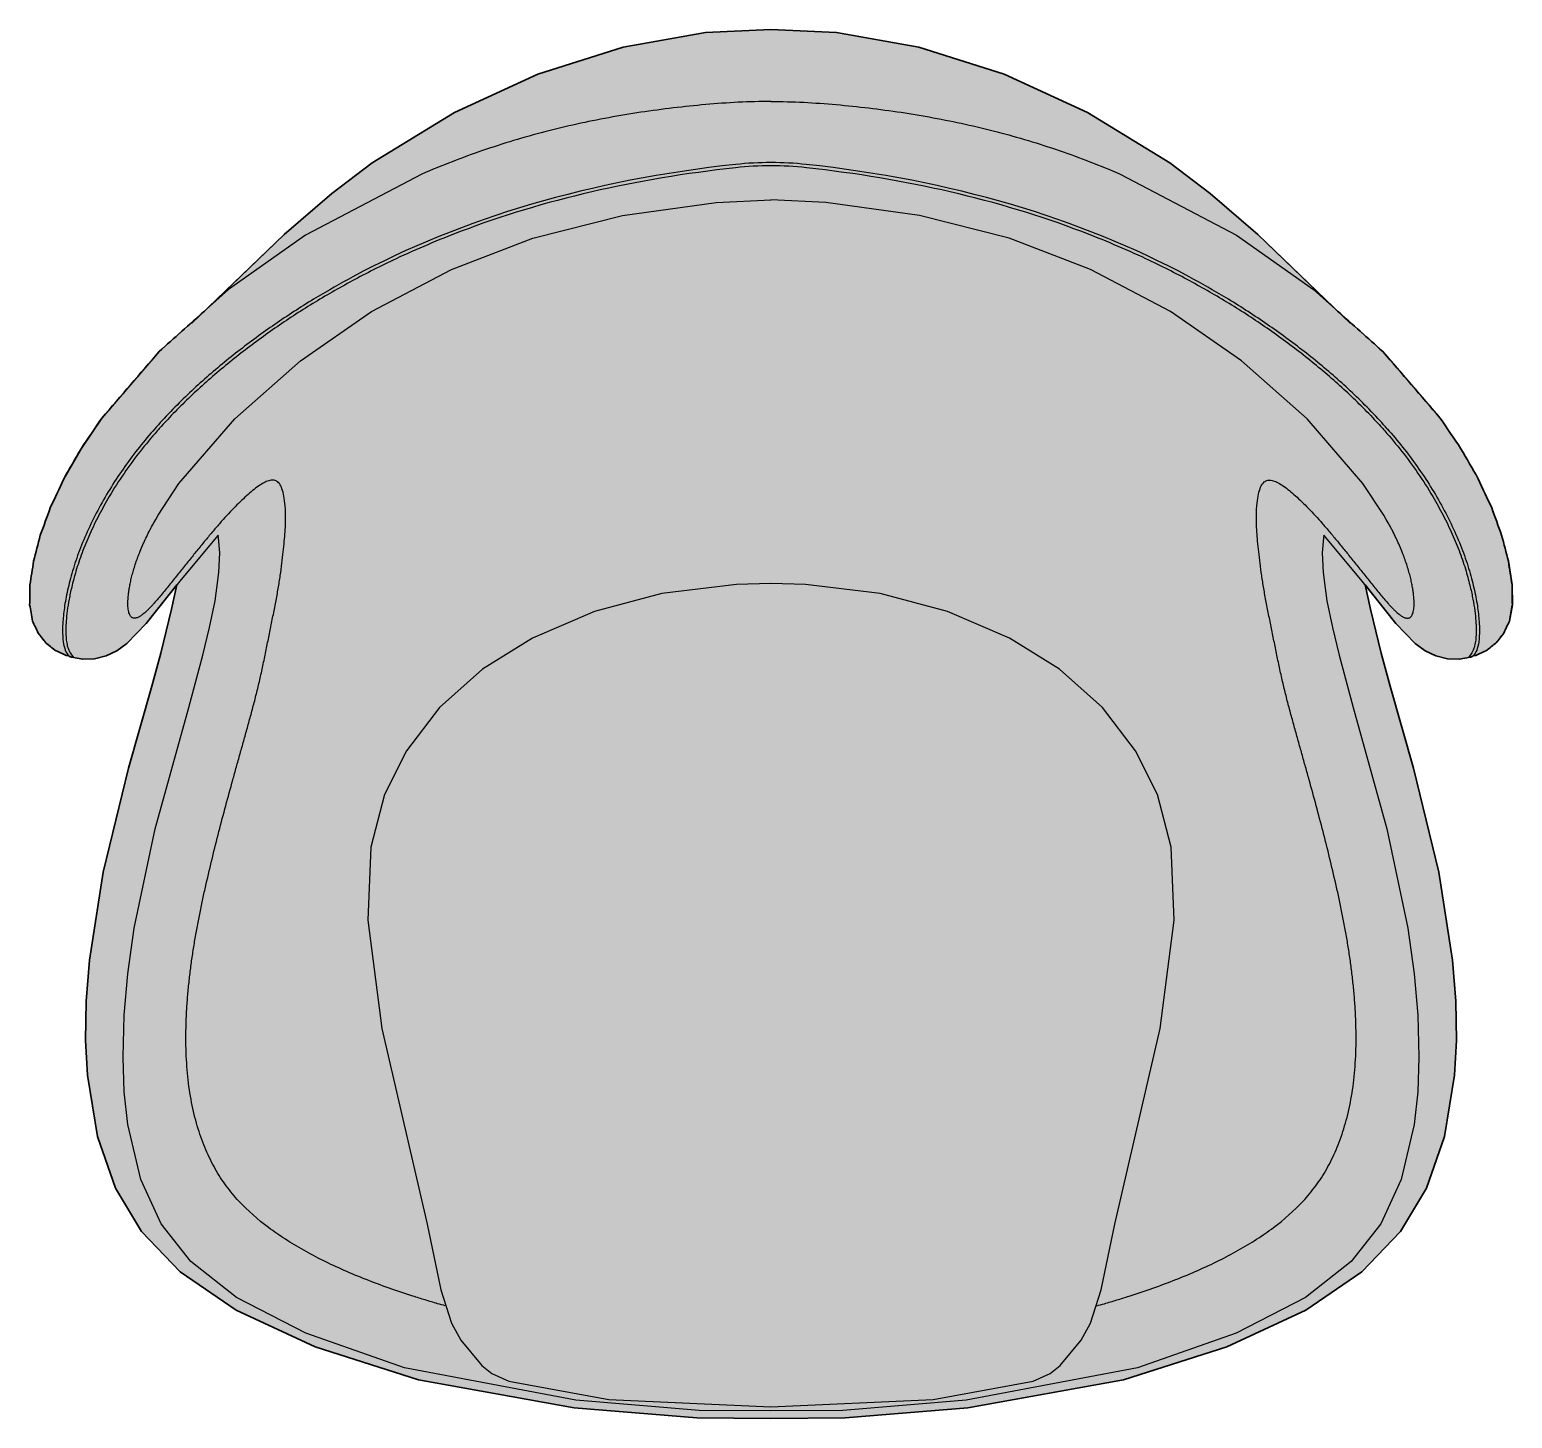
# Model space of a CAD drawing. Header units: millimetres. Extents: x 0 to 2578, y -1409 to 1073.
# Drawn here: x 1556 to 2462, y -1247 to -398 of the extents above; entities that cross this region are included whole.
import ezdxf

# ---------------------------------------------------------------- set-up
doc = ezdxf.new("R2010")
doc.units = ezdxf.units.MM
doc.layers.add('Blocks', color=7, linetype='Continuous')
doc.layers.add('Blocks$Fill', color=7, linetype='Continuous', true_color=0xffffff)
doc.layers.add('Blocks$Inner', color=7, linetype='Continuous', lineweight=25, true_color=0x007f00)
doc.layers.add('Blocks$Outline', color=7, linetype='Continuous', lineweight=35, true_color=0xff3f3f)

# ---------------------------------------------------------------- blocks, each defined once
blk = doc.blocks.new('Egg Top')
at = {"layer": 'Blocks$Fill'}
blk.add_hatch(color=256, dxfattribs=at).paths.add_polyline_path([(130.87, 653.33), (82.21, 700.06), (52.95, 725.3), (28.29, 743.95), (-21.91, 774.82), (-72.96, 798.21), (-125, 814.72), (-175.35, 823.67), (-215.37, 825.36), (-255.38, 823.67), (-305.73, 814.72), (-357.77, 798.21), (-408.82, 774.82), (-459.02, 743.95), (-483.68, 725.3), (-512.94, 700.06), (-561.61, 653.33), (-589.26, 628.62), (-624.28, 587.98), (-637.02, 569.24), (-647.51, 550.86), (-655.8, 533.05), (-661.89, 516.28), (-666.01, 500.45), (-668.21, 485.99), (-668.41, 473.74), (-666.61, 463.9), (-663.23, 456.47), (-658.54, 450.57), (-652.99, 446.16), (-646, 442.89), (-645.92, 442.88), (-645.84, 442.87), (-645.76, 442.86), (-645.69, 442.86), (-645.61, 442.85), (-645.53, 442.85), (-645.37, 442.84), (-645.2, 442.85), (-645.04, 442.85), (-644.88, 442.87), (-644.71, 442.89), (-644.6, 442.79), (-644.5, 442.69), (-644.39, 442.6), (-644.28, 442.51), (-644.17, 442.43), (-644.06, 442.35), (-643.94, 442.27), (-643.83, 442.2), (-643.71, 442.13), (-643.6, 442.07), (-643.48, 442.01), (-643.36, 441.96), (-643.24, 441.91), (-643.12, 441.86), (-642.99, 441.81), (-642.87, 441.77), (-635.92, 440.57), (-628.72, 440.88), (-621.69, 442.68), (-615.17, 445.77), (-608.93, 450.19), (-597.11, 462.37), (-578.53, 485.98), (-588.16, 444.19), (-593.76, 424.12), (-607.94, 374.04), (-623.45, 310.31), (-631.91, 256.53), (-633.82, 231.49), (-634.19, 207.6), (-633.13, 186.24), (-626.99, 148.85), (-615.85, 117.28), (-599.96, 90.76), (-576.51, 66.17), (-542.17, 42.72), (-493.94, 20.32), (-430.73, 0), (-335.61, -16.99), (-260.78, -23.2), (-215.37, -23.44), (-169.95, -23.2), (-95.12, -16.99), (0, 0), (63.21, 20.32), (111.44, 42.72), (145.78, 66.17), (169.23, 90.76), (185.12, 117.28), (196.26, 148.85), (202.4, 186.24), (203.46, 207.6), (203.09, 231.49), (201.18, 256.53), (192.72, 310.31), (177.2, 374.04), (163.03, 424.12), (157.43, 444.19), (150.91, 471.05), (147.79, 485.98), (166.38, 462.37), (178.2, 450.19), (184.44, 445.77), (190.96, 442.68), (197.99, 440.88), (205.19, 440.57), (212.15, 441.79), (212.27, 441.83), (212.39, 441.87), (212.51, 441.91), (212.63, 441.96), (212.75, 442.02), (212.87, 442.08), (212.99, 442.14), (213.1, 442.21), (213.22, 442.28), (213.33, 442.35), (213.44, 442.43), (213.55, 442.51), (213.66, 442.6), (213.77, 442.69), (213.87, 442.79), (213.98, 442.89), (214.14, 442.87), (214.31, 442.85), (214.47, 442.85), (214.63, 442.84), (214.79, 442.85), (214.87, 442.85), (214.95, 442.86), (215.03, 442.86), (215.11, 442.87), (215.19, 442.88), (215.27, 442.89), (222.26, 446.16), (227.81, 450.57), (232.5, 456.47), (235.88, 463.9), (237.67, 473.74), (237.48, 485.99), (235.28, 500.45), (231.15, 516.28), (225.07, 533.05), (216.78, 550.86), (206.28, 569.24), (193.55, 587.98), (158.52, 628.62)], flags=0)
at = {"layer": 'Blocks$Inner'}
for points in [[(138.79, 645.73), (82.21, 700.06), (52.95, 725.3), (28.29, 743.95), (-21.91, 774.82), (-72.96, 798.21), (-125, 814.72), (-175.35, 823.67), (-215.37, 825.36), (-255.38, 823.67), (-305.73, 814.72), (-357.77, 798.21), (-408.82, 774.82), (-459.02, 743.95), (-483.68, 725.3), (-512.94, 700.06), (-569.52, 645.73)], [(-428.71, 737.05), (-499.91, 699.68), (-546.8, 666.56), (-589.26, 628.62), (-624.28, 587.98), (-637.02, 569.24), (-647.51, 550.86), (-655.8, 533.05), (-661.89, 516.28), (-666.01, 500.45), (-668.21, 485.99), (-668.41, 473.74), (-666.61, 463.9), (-663.23, 456.47), (-658.54, 450.57), (-652.99, 446.16), (-646, 442.89)], [(-2.02, 737.05), (69.18, 699.68), (116.07, 666.56), (158.52, 628.62), (193.55, 587.98), (206.28, 569.24), (216.78, 550.86), (225.07, 533.05), (231.15, 516.28), (235.28, 500.45), (237.48, 485.99), (237.67, 473.74), (235.88, 463.9), (232.5, 456.47), (227.81, 450.57), (222.26, 446.16), (215.27, 442.89)], [(-589.89, 528.66), (-577.14, 548.05), (-542.96, 587.58), (-502.99, 622.99), (-459.5, 653.06), (-410.6, 678.78), (-361.01, 697.9), (-306.03, 711.85), (-248.94, 719.76), (-215.35, 721.34)], [(159.15, 528.66), (146.41, 548.05), (112.22, 587.58), (72.26, 622.99), (28.77, 653.06), (-20.13, 678.78), (-69.72, 697.9), (-124.7, 711.85), (-181.79, 719.76), (-215.38, 721.34)], [(212.15, 441.79), (205.19, 440.57), (197.99, 440.88), (190.96, 442.68), (184.44, 445.77), (178.2, 450.19), (166.38, 462.37), (145.17, 489.33), (122.51, 516.32), (122.19, 514.76), (121.53, 505.68), (122.01, 493.5), (123.08, 485.65), (124.3, 476.23), (127.81, 459.99), (131.79, 443.06), (140.44, 411.1), (160.99, 336.84), (173.83, 276.14), (177.75, 248.3), (179.91, 223.06), (180.58, 197.35), (179.86, 176.08), (177.72, 156.25), (169.68, 122.55), (157.21, 95.5), (139.25, 72.49), (111.3, 50.43), (68.94, 28.57), (8.55, 7.49), (-96.11, -12.39), (-171.43, -18.6), (-215.37, -18.8), (-259.3, -18.6), (-334.62, -12.39), (-439.28, 7.49), (-499.67, 28.57), (-542.03, 50.43), (-569.98, 72.49), (-587.94, 95.5), (-600.41, 122.55), (-608.45, 156.25), (-610.59, 176.08), (-611.31, 197.35), (-610.64, 223.06), (-608.48, 248.3), (-604.57, 276.14), (-591.73, 336.84), (-571.17, 411.1), (-562.52, 443.06), (-558.54, 459.99), (-555.03, 476.23), (-553.82, 485.65), (-552.75, 493.5), (-552.27, 505.68), (-552.92, 514.76), (-553.24, 516.32), (-575.9, 489.33), (-597.11, 462.37), (-608.93, 450.19), (-615.17, 445.77), (-621.69, 442.68), (-628.72, 440.88), (-635.92, 440.57), (-642.87, 441.77)], [(-578.53, 485.98), (-581.64, 471.05), (-588.16, 444.19), (-593.76, 424.12), (-607.94, 374.04), (-623.45, 310.31), (-631.91, 256.53), (-633.82, 231.49), (-634.19, 207.6), (-633.13, 186.24), (-626.99, 148.85), (-615.85, 117.28), (-599.96, 90.76), (-576.51, 66.17), (-542.17, 42.72), (-493.94, 20.32), (-430.73, 0), (-335.61, -16.99), (-260.78, -23.2), (-215.37, -23.44), (-169.95, -23.2), (-95.12, -16.99), (0, 0), (63.21, 20.32), (111.44, 42.72), (145.78, 66.17), (169.23, 90.76), (185.12, 117.28), (196.26, 148.85), (202.4, 186.24), (203.46, 207.6), (203.09, 231.49), (201.18, 256.53), (192.72, 310.31), (177.2, 374.04), (163.03, 424.12), (157.43, 444.19), (150.91, 471.05), (147.79, 485.98)], [(-215.37, 486.84), (-236.45, 486.26), (-282.09, 480.67), (-323.24, 469.71), (-361.07, 453.48), (-391.72, 434.56), (-417.97, 410.98), (-438.19, 384.48), (-451.56, 357.88), (-459.82, 325.69), (-461.72, 280.98), (-453.27, 214.94), (-425.43, 95.21), (-417.08, 55.09), (-410.58, 34.65), (-404.89, 24.28), (-392.1, 8.9), (-385.93, 4.05), (-375.65, -0.71), (-314.4, -11.98), (-215.37, -16.36), (-116.33, -11.98), (-55.08, -0.71), (-44.81, 4.05), (-38.63, 8.9), (-25.85, 24.28), (-20.15, 34.65), (-13.65, 55.09), (-5.3, 95.21), (22.54, 214.94), (30.99, 280.98), (29.09, 325.69), (20.83, 357.88), (7.46, 384.48), (-12.76, 410.98), (-39.01, 434.56), (-69.66, 453.48), (-107.49, 469.71), (-148.64, 480.67), (-194.28, 486.26), (-215.36, 486.84)]]:
    blk.add_lwpolyline(points, dxfattribs=at)
for centre, start, end in [((-215.37, 544.13), 83.81917, 96.18083), ((-215.37, 542.11), 83.79938, 96.20062)]:
    blk.add_arc(centre, 200, start, end, dxfattribs=at)
for points, knots in [([(-215.36, 781.45), (-222.04, 781.43), (-235.36, 781.1), (-255.27, 779.66), (-275.11, 777.6), (-301.49, 774.06), (-334.21, 768.04), (-366.39, 759.71), (-391.62, 751.58), (-410.32, 744.74), (-422.59, 739.7), (-428.71, 737.05)], [0, 0, 0, 0, 0.0097087, 0.0194175, 0.0291262, 0.038835, 0.0582524, 0.0776699, 0.0873786, 0.0970874, 0.1069435, 0.1069435, 0.1069435, 0.1069435]), ([(-215.37, 781.45), (-208.69, 781.43), (-195.37, 781.1), (-175.47, 779.66), (-155.62, 777.6), (-129.24, 774.06), (-96.52, 768.04), (-64.34, 759.71), (-39.11, 751.58), (-20.42, 744.74), (-8.14, 739.7), (-2.02, 737.05)], [0, 0, 0, 0, 0.0097087, 0.0194175, 0.0291262, 0.038835, 0.0582524, 0.0776699, 0.0873786, 0.0970874, 0.1069435, 0.1069435, 0.1069435, 0.1069435]), ([(-236.9, 742.96), (-325.44, 733.37), (-403.44, 710.48), (-470.88, 674.29), (-478.53, 670.19), (-494.27, 661.23), (-517.37, 646.4), (-539.95, 629.95), (-561.69, 612.02), (-575.44, 598.96), (-582.11, 592.06)], [43.134378, 43.134378, 43.134378, 43.134378, 43.2527647, 43.2527647, 43.2527647, 43.2661898, 43.2808957, 43.2956016, 43.3103074, 43.3250133, 43.3250133, 43.3250133, 43.3250133]), ([(-236.97, 740.94), (-298.16, 734.29), (-354.27, 721.28), (-418.72, 696.81), (-431.8, 691.28), (-453.63, 681.02), (-462.56, 676.52), (-479.5, 667.36), (-487.54, 662.74), (-503.31, 653.07), (-511.04, 648.04), (-526.1, 637.59), (-533.44, 632.17), (-547.87, 620.85), (-554.94, 614.95), (-568.27, 603.01), (-574.56, 597), (-580.67, 590.67)], [43.2731101, 43.2731101, 43.2731101, 43.2731101, 43.3551449, 43.3551449, 43.3767299, 43.3767299, 43.3921756, 43.3921756, 43.4066465, 43.4066465, 43.4211173, 43.4211173, 43.4355882, 43.4355882, 43.450059, 43.450059, 43.4636185, 43.4636185, 43.4636185, 43.4636185]), ([(151.38, 592.06), (144.71, 598.96), (130.96, 612.02), (109.22, 629.95), (86.64, 646.4), (63.54, 661.23), (47.79, 670.19), (40.15, 674.29), (-27.29, 710.48), (-105.29, 733.37), (-193.83, 742.96)], [-0.2065929, -0.2065929, -0.2065929, -0.2065929, -0.191887, -0.1771811, -0.1624752, -0.1477694, -0.1343443, -0.1343443, -0.1343443, -0.0159575, -0.0159575, -0.0159575, -0.0159575]), ([(149.94, 590.67), (143.82, 597), (137.54, 603.01), (124.2, 614.95), (117.13, 620.85), (102.71, 632.17), (95.37, 637.59), (80.31, 648.04), (72.58, 653.07), (56.8, 662.74), (48.77, 667.36), (31.82, 676.52), (22.9, 681.02), (1.07, 691.28), (-12.01, 696.81), (-76.47, 721.28), (-132.57, 734.29), (-193.76, 740.94)], [-0.2058824, -0.2058824, -0.2058824, -0.2058824, -0.1923229, -0.1923229, -0.1778521, -0.1778521, -0.1633812, -0.1633812, -0.1489104, -0.1489104, -0.1344395, -0.1344395, -0.1189937, -0.1189937, -0.0974088, -0.0974088, -0.0153739, -0.0153739, -0.0153739, -0.0153739]), ([(-580.67, 590.67), (-583.88, 587.33), (-586.42, 584.6), (-589.36, 581.32), (-589.9, 580.71), (-590.44, 580.1)], [0.206592892, 0.206592892, 0.206592892, 0.206592892, 0.211983384, 0.211983384, 0.213227389, 0.213227389, 0.213227389, 0.213227389]), ([(149.94, 590.67), (153.15, 587.33), (155.69, 584.6), (158.62, 581.32), (159.17, 580.71), (159.71, 580.1)], [0.206592892, 0.206592892, 0.206592892, 0.206592892, 0.211983384, 0.211983384, 0.213227389, 0.213227389, 0.213227389, 0.213227389]), ([(-591.95, 581.41), (-595.17, 577.76), (-601.45, 570.27), (-610.33, 558.42), (-618.61, 546.03), (-626.13, 533.17), (-632.66, 520.05), (-638.14, 507.02), (-642.35, 494.41), (-645.38, 482.5), (-647.39, 471.75), (-648.29, 462.24), (-648.37, 454.3), (-647.46, 448.08), (-645.73, 443.53), (-643.97, 442.11), (-642.87, 441.77)], [0.2132353, 0.2132353, 0.2132353, 0.2132353, 0.2205882, 0.2279412, 0.2352941, 0.2426471, 0.25, 0.2573529, 0.2647059, 0.2720588, 0.2794118, 0.2867647, 0.2941176, 0.3014706, 0.3088235, 0.317791, 0.317791, 0.317791, 0.317791]), ([(-590.45, 580.09), (-594.05, 576.01), (-597.56, 571.8), (-604.33, 563.14), (-607.6, 558.67), (-613.88, 549.54), (-616.89, 544.86), (-621.96, 536.31), (-624.09, 532.47), (-628.09, 524.75), (-629.96, 520.86), (-633.4, 513.14), (-634.98, 509.3), (-637.79, 501.74), (-639.03, 498.02), (-641.1, 491.07), (-641.96, 487.83), (-643.31, 482.1), (-643.85, 479.58), (-644.77, 474.74), (-645.14, 472.42), (-645.72, 467.98), (-645.92, 465.86), (-646.19, 462.04), (-646.27, 460.32), (-646.31, 457.11), (-646.28, 455.62), (-646.09, 452.88), (-645.93, 451.63), (-645.52, 449.3), (-645.26, 448.24), (-644.67, 446.46), (-644.34, 445.75), (-643.76, 444.8), (-641.88, 441.79), (-641.63, 441.56)], [0.21323529, 0.21323529, 0.21323529, 0.21323529, 0.22152129, 0.22152129, 0.22980728, 0.22980728, 0.23809328, 0.23809328, 0.24468008, 0.24468008, 0.25126689, 0.25126689, 0.25785369, 0.25785369, 0.2644405, 0.2644405, 0.27047365, 0.27047365, 0.27549213, 0.27549213, 0.28051061, 0.28051061, 0.28552909, 0.28552909, 0.29007158, 0.29007158, 0.29461406, 0.29461406, 0.29915654, 0.29915654, 0.30401266, 0.30401266, 0.30886877, 0.30886877, 0.31269754, 0.31269754, 0.31269754, 0.31269754]), ([(159.72, 580.09), (163.32, 576.01), (166.82, 571.8), (173.6, 563.14), (176.87, 558.67), (183.15, 549.54), (186.16, 544.86), (191.23, 536.31), (193.36, 532.47), (197.36, 524.75), (199.22, 520.86), (202.67, 513.14), (204.25, 509.3), (207.06, 501.74), (208.3, 498.02), (210.37, 491.07), (211.22, 487.83), (212.58, 482.1), (213.12, 479.58), (214.03, 474.74), (214.41, 472.42), (214.99, 467.98), (215.19, 465.86), (215.46, 462.04), (215.54, 460.32), (215.58, 457.11), (215.54, 455.62), (215.35, 452.88), (215.2, 451.63), (214.79, 449.3), (214.53, 448.24), (213.94, 446.46), (213.61, 445.75), (213.02, 444.8), (211.15, 441.79), (210.9, 441.56)], [0.21323529, 0.21323529, 0.21323529, 0.21323529, 0.22152129, 0.22152129, 0.22980728, 0.22980728, 0.23809328, 0.23809328, 0.24468008, 0.24468008, 0.25126689, 0.25126689, 0.25785369, 0.25785369, 0.2644405, 0.2644405, 0.27047365, 0.27047365, 0.27549213, 0.27549213, 0.28051061, 0.28051061, 0.28552909, 0.28552909, 0.29007158, 0.29007158, 0.29461406, 0.29461406, 0.29915654, 0.29915654, 0.30401266, 0.30401266, 0.30886877, 0.30886877, 0.31269754, 0.31269754, 0.31269754, 0.31269754]), ([(161.22, 581.41), (164.43, 577.76), (170.72, 570.27), (179.6, 558.42), (187.88, 546.03), (195.39, 533.17), (201.93, 520.05), (207.41, 507.02), (211.62, 494.41), (214.65, 482.5), (216.66, 471.75), (217.56, 462.24), (217.64, 454.3), (216.72, 448.08), (214.99, 443.53), (213.24, 442.11), (212.15, 441.79)], [0.2132353, 0.2132353, 0.2132353, 0.2132353, 0.2205882, 0.2279412, 0.2352941, 0.2426471, 0.25, 0.2573529, 0.2647059, 0.2720588, 0.2794118, 0.2867647, 0.2941176, 0.3014706, 0.3088235, 0.317791, 0.317791, 0.317791, 0.317791]), ([(-414.44, 45.35), (-415.99, 45.78), (-420.11, 46.93), (-426.71, 48.89), (-436.71, 52), (-453.78, 57.71), (-472.11, 64.96), (-489.09, 72.9), (-501.02, 79.2), (-512.2, 85.93), (-525.97, 95.45), (-538.08, 106.06), (-548.38, 118.39), (-555.13, 128.79), (-560.87, 140.48), (-565.6, 153.36), (-568.65, 165.22), (-570.5, 175.41), (-571.59, 183.34), (-572.35, 191.59), (-572.82, 200.07), (-572.97, 208.77), (-572.84, 217.59), (-572.44, 226.44), (-571.8, 235.33), (-570.94, 244.15), (-569.88, 252.92), (-568.65, 261.57), (-567.25, 270.13), (-565.72, 278.54), (-564.08, 286.86), (-562.35, 295.07), (-559.93, 305.91), (-556.78, 319.18), (-552.74, 335.23), (-548.59, 351.02), (-545.01, 364.12), (-542.06, 374.71), (-539.82, 382.69), (-537.97, 389.29), (-536.48, 394.59), (-535.37, 398.62), (-534.24, 402.71), (-532.73, 408.19), (-531.24, 413.75), (-529.84, 419.38), (-528.45, 425.04), (-526.78, 432.19), (-524.95, 440.89), (-523.19, 449.61), (-521.7, 456.84), (-520.54, 462.6), (-519.7, 466.89), (-518.86, 471.18), (-517.74, 476.89), (-516.45, 483.83), (-515.24, 491.76), (-514.21, 499.25), (-513.38, 506.25), (-512.74, 512.71), (-512.28, 518.59), (-511.93, 525.62), (-512.01, 532.75), (-512.72, 539.15), (-513.81, 544), (-515.29, 547.45), (-517.19, 549.49), (-519.52, 550.21), (-522.25, 549.8), (-525.29, 548.49), (-528.59, 546.44), (-532.11, 543.75), (-535.85, 540.53), (-539.73, 536.87), (-545.14, 531.45), (-550.83, 525.23), (-555.32, 520), (-556.82, 518.23)], [0.109339, 0.109339, 0.109339, 0.109339, 0.1121495, 0.1168224, 0.1214953, 0.1308411, 0.1495327, 0.1588785, 0.1682243, 0.1775701, 0.1869159, 0.2056075, 0.2149533, 0.2242991, 0.2336449, 0.2429907, 0.2523364, 0.2570093, 0.2616822, 0.2663551, 0.271028, 0.2757009, 0.2803738, 0.2850467, 0.2897196, 0.2943925, 0.2990654, 0.3037383, 0.3084112, 0.3130841, 0.317757, 0.3224299, 0.3271028, 0.3364486, 0.3457944, 0.3551402, 0.364486, 0.3691589, 0.3738318, 0.3785047, 0.3808411, 0.3831776, 0.385514, 0.3878505, 0.3925234, 0.3948598, 0.3971963, 0.4018692, 0.4065421, 0.411215, 0.4158879, 0.4182243, 0.4205607, 0.4228972, 0.4252336, 0.4299065, 0.4345794, 0.4392523, 0.4439252, 0.4485981, 0.453271, 0.4579439, 0.4672897, 0.4766355, 0.4859813, 0.4953271, 0.5046729, 0.5140187, 0.5233645, 0.5327103, 0.5420561, 0.5514019, 0.5607477, 0.5700935, 0.5794393, 0.5981308, 0.6073154, 0.6073154, 0.6073154, 0.6073154]), ([(-16.29, 45.35), (-14.74, 45.78), (-10.62, 46.93), (-4.02, 48.89), (5.98, 52), (23.05, 57.71), (41.38, 64.96), (58.36, 72.9), (70.29, 79.2), (81.47, 85.93), (95.24, 95.45), (107.35, 106.06), (117.65, 118.39), (124.4, 128.79), (130.14, 140.48), (134.86, 153.36), (137.92, 165.22), (139.77, 175.41), (140.86, 183.34), (141.62, 191.59), (142.09, 200.07), (142.24, 208.77), (142.11, 217.59), (141.71, 226.44), (141.07, 235.33), (140.21, 244.15), (139.15, 252.92), (137.92, 261.57), (136.52, 270.13), (134.99, 278.54), (133.35, 286.86), (131.61, 295.07), (129.2, 305.91), (126.05, 319.18), (122.01, 335.23), (117.85, 351.02), (114.27, 364.12), (111.32, 374.71), (109.09, 382.69), (107.24, 389.29), (105.75, 394.59), (104.63, 398.62), (103.51, 402.71), (102, 408.19), (100.51, 413.75), (99.1, 419.38), (97.72, 425.04), (96.05, 432.19), (94.22, 440.89), (92.46, 449.61), (90.97, 456.84), (89.81, 462.6), (88.96, 466.89), (88.12, 471.18), (87.01, 476.89), (85.72, 483.83), (84.5, 491.76), (83.48, 499.25), (82.65, 506.25), (82.01, 512.71), (81.55, 518.59), (81.2, 525.62), (81.28, 532.75), (81.99, 539.15), (83.08, 544), (84.56, 547.45), (86.46, 549.49), (88.79, 550.21), (91.52, 549.8), (94.56, 548.49), (97.86, 546.44), (101.38, 543.75), (105.11, 540.53), (109, 536.87), (114.41, 531.45), (120.1, 525.23), (124.59, 520), (126.09, 518.23)], [0.109339, 0.109339, 0.109339, 0.109339, 0.1121495, 0.1168224, 0.1214953, 0.1308411, 0.1495327, 0.1588785, 0.1682243, 0.1775701, 0.1869159, 0.2056075, 0.2149533, 0.2242991, 0.2336449, 0.2429907, 0.2523364, 0.2570093, 0.2616822, 0.2663551, 0.271028, 0.2757009, 0.2803738, 0.2850467, 0.2897196, 0.2943925, 0.2990654, 0.3037383, 0.3084112, 0.3130841, 0.317757, 0.3224299, 0.3271028, 0.3364486, 0.3457944, 0.3551402, 0.364486, 0.3691589, 0.3738318, 0.3785047, 0.3808411, 0.3831776, 0.385514, 0.3878505, 0.3925234, 0.3948598, 0.3971963, 0.4018692, 0.4065421, 0.411215, 0.4158879, 0.4182243, 0.4205607, 0.4228972, 0.4252336, 0.4299065, 0.4345794, 0.4392523, 0.4439252, 0.4485981, 0.453271, 0.4579439, 0.4672897, 0.4766355, 0.4859813, 0.4953271, 0.5046729, 0.5140187, 0.5233645, 0.5327103, 0.5420561, 0.5514019, 0.5607477, 0.5700935, 0.5794393, 0.5981308, 0.6073154, 0.6073154, 0.6073154, 0.6073154]), ([(-600.87, 506.56), (-599.41, 510.04), (-598.48, 512.15), (-596.87, 515.61), (-595.24, 518.87), (-594.24, 520.8), (-589.89, 528.66)], [0.746889505, 0.746889505, 0.746889505, 0.746889505, 0.748362657, 0.750699106, 0.753035554, 0.754162758, 0.754162758, 0.754162758, 0.754162758]), ([(170.14, 506.56), (168.68, 510.04), (167.75, 512.15), (166.14, 515.61), (164.51, 518.87), (163.51, 520.8), (159.15, 528.66)], [0.746889505, 0.746889505, 0.746889505, 0.746889505, 0.748362657, 0.750699106, 0.753035554, 0.754162758, 0.754162758, 0.754162758, 0.754162758]), ([(-556.9, 518.14), (-558.42, 516.34), (-561.48, 512.66), (-566.19, 506.89), (-570.96, 500.97), (-575.76, 494.95), (-580.64, 488.83), (-584.74, 483.73), (-588, 479.76), (-590.43, 476.9), (-592.44, 474.61), (-594.03, 472.87), (-595.2, 471.66), (-596.36, 470.51), (-597.89, 469.05), (-599.19, 467.98), (-600.24, 467.25), (-600.94, 466.8), (-601.79, 466.3), (-602.77, 465.86), (-603.68, 465.65), (-604.54, 465.62), (-605.35, 465.75), (-606.1, 466.11), (-606.73, 466.75), (-607.26, 467.67), (-607.72, 468.81), (-608.07, 470.2), (-608.29, 471.87), (-608.39, 473.79), (-608.38, 475.94), (-608.26, 477.93), (-608.1, 479.62), (-607.89, 481.38), (-607.54, 483.7), (-607.01, 486.67), (-606.33, 489.82), (-605.48, 493.12), (-604.44, 496.62), (-603.24, 500.27), (-602.03, 503.61), (-601.21, 505.71), (-600.87, 506.56)], [0.6074766, 0.6074766, 0.6074766, 0.6074766, 0.6168224, 0.6261682, 0.635514, 0.6448598, 0.6542056, 0.6635514, 0.6682243, 0.6728972, 0.6775701, 0.6799065, 0.682243, 0.6845794, 0.6869159, 0.6915888, 0.692757, 0.6939252, 0.6962617, 0.6985981, 0.7009346, 0.703271, 0.7056075, 0.7079439, 0.7102804, 0.7126168, 0.7149533, 0.7172897, 0.7196262, 0.7219626, 0.7242991, 0.7266355, 0.7278037, 0.728972, 0.7313084, 0.7336449, 0.7359813, 0.7383178, 0.7406542, 0.7429907, 0.7453271, 0.7468895, 0.7468895, 0.7468895, 0.7468895]), ([(126.16, 518.14), (127.68, 516.34), (130.75, 512.66), (135.46, 506.89), (140.22, 500.97), (145.03, 494.95), (149.9, 488.83), (154, 483.73), (157.27, 479.76), (159.7, 476.9), (161.71, 474.61), (163.3, 472.87), (164.47, 471.66), (165.63, 470.51), (167.16, 469.05), (168.45, 467.98), (169.51, 467.25), (170.2, 466.8), (171.06, 466.3), (172.04, 465.86), (172.95, 465.65), (173.8, 465.62), (174.62, 465.75), (175.36, 466.11), (176, 466.75), (176.53, 467.67), (176.99, 468.81), (177.34, 470.2), (177.56, 471.87), (177.66, 473.79), (177.65, 475.94), (177.53, 477.93), (177.37, 479.62), (177.15, 481.38), (176.81, 483.7), (176.28, 486.67), (175.6, 489.82), (174.75, 493.12), (173.71, 496.62), (172.51, 500.27), (171.3, 503.61), (170.48, 505.71), (170.14, 506.56)], [0.6074766, 0.6074766, 0.6074766, 0.6074766, 0.6168224, 0.6261682, 0.635514, 0.6448598, 0.6542056, 0.6635514, 0.6682243, 0.6728972, 0.6775701, 0.6799065, 0.682243, 0.6845794, 0.6869159, 0.6915888, 0.692757, 0.6939252, 0.6962617, 0.6985981, 0.7009346, 0.703271, 0.7056075, 0.7079439, 0.7102804, 0.7126168, 0.7149533, 0.7172897, 0.7196262, 0.7219626, 0.7242991, 0.7266355, 0.7278037, 0.728972, 0.7313084, 0.7336449, 0.7359813, 0.7383178, 0.7406542, 0.7429907, 0.7453271, 0.7468895, 0.7468895, 0.7468895, 0.7468895])]:
    blk.add_open_spline(points, degree=3, knots=knots, dxfattribs=at)
for points in [[(-582.11, 592.06), (-586.08, 587.92), (-589.04, 584.71), (-591.94, 581.42)], [(161.21, 581.42), (158.31, 584.71), (155.35, 587.92), (151.38, 592.06)], [(-646, 442.89), (-645.57, 442.83), (-645.12, 442.83), (-644.65, 442.89)], [(215.27, 442.89), (214.84, 442.83), (214.39, 442.83), (213.92, 442.89)]]:
    blk.add_open_spline(points, degree=3, dxfattribs=at)
at = {"layer": 'Blocks$Outline'}
for points in [[(130.87, 653.33), (82.21, 700.06), (52.95, 725.3), (28.29, 743.95), (-21.91, 774.82), (-72.96, 798.21), (-125, 814.72), (-175.35, 823.67), (-215.37, 825.36), (-255.38, 823.67), (-305.73, 814.72), (-357.77, 798.21), (-408.82, 774.82), (-459.02, 743.95), (-483.68, 725.3), (-512.94, 700.06), (-561.61, 653.33)], [(-642.87, 441.77), (-635.92, 440.57), (-628.72, 440.88), (-621.69, 442.68), (-615.17, 445.77), (-608.93, 450.19), (-597.11, 462.37), (-578.53, 485.98)], [(-578.53, 485.98), (-581.64, 471.05), (-588.16, 444.19), (-593.76, 424.12), (-607.94, 374.04), (-623.45, 310.31), (-631.91, 256.53), (-633.82, 231.49), (-634.19, 207.6), (-633.13, 186.24), (-626.99, 148.85), (-615.85, 117.28), (-599.96, 90.76), (-576.51, 66.17), (-542.17, 42.72), (-493.94, 20.32), (-430.73, 0), (-335.61, -16.99), (-260.78, -23.2), (-215.37, -23.44), (-169.95, -23.2), (-95.12, -16.99), (0, 0), (63.21, 20.32), (111.44, 42.72), (145.78, 66.17), (169.23, 90.76), (185.12, 117.28), (196.26, 148.85), (202.4, 186.24), (203.46, 207.6), (203.09, 231.49), (201.18, 256.53), (192.72, 310.31), (177.2, 374.04), (163.03, 424.12), (157.43, 444.19), (150.91, 471.05), (147.79, 485.98)], [(147.79, 485.98), (166.38, 462.37), (178.2, 450.19), (184.44, 445.77), (190.96, 442.68), (197.99, 440.88), (205.19, 440.57), (212.15, 441.79)]]:
    blk.add_lwpolyline(points, dxfattribs=at)
for points, knots in [([(-561.61, 653.33), (-570.82, 645.09), (-580.04, 636.85), (-589.26, 628.62), (-600.93, 615.07), (-612.61, 601.52), (-624.28, 587.98), (-628.53, 581.73), (-632.77, 575.49), (-637.02, 569.24), (-640.51, 563.11), (-644.01, 556.98), (-647.51, 550.86), (-650.28, 544.92), (-653.04, 538.98), (-655.8, 533.05), (-657.83, 527.46), (-659.86, 521.87), (-661.89, 516.28), (-663.26, 511), (-664.64, 505.72), (-666.01, 500.45), (-666.75, 495.63), (-667.48, 490.81), (-668.21, 485.99), (-668.28, 481.9), (-668.34, 477.82), (-668.41, 473.74), (-667.81, 470.46), (-667.21, 467.18), (-666.61, 463.9), (-665.49, 461.42), (-664.36, 458.95), (-663.23, 456.47), (-661.67, 454.51), (-660.1, 452.54), (-658.54, 450.57), (-656.69, 449.1), (-654.84, 447.63), (-652.99, 446.16), (-650.66, 445.07), (-648.33, 443.98), (-646, 442.89), (-645.58, 442.83), (-645.15, 442.83), (-644.71, 442.89)], [2.455679, 2.455679, 2.455679, 2.455679, 3.106944, 3.106944, 3.106944, 4.106944, 4.106944, 4.106944, 5.106944, 5.106944, 5.106944, 6.106944, 6.106944, 6.106944, 7.106944, 7.106944, 7.106944, 8.106944, 8.106944, 8.106944, 9.106944, 9.106944, 9.106944, 10.106944, 10.106944, 10.106944, 11.106944, 11.106944, 11.106944, 12.106944, 12.106944, 12.106944, 13.106944, 13.106944, 13.106944, 14.106944, 14.106944, 14.106944, 15.106944, 15.106944, 15.106944, 16.106944, 16.106944, 16.106944, 16.110219, 16.110219, 16.110219, 16.110219]), ([(213.98, 442.89), (214.42, 442.83), (214.85, 442.83), (215.27, 442.89), (217.6, 443.98), (219.93, 445.07), (222.26, 446.16), (224.11, 447.63), (225.96, 449.1), (227.81, 450.57), (229.37, 452.54), (230.93, 454.51), (232.5, 456.47), (233.63, 458.95), (234.75, 461.42), (235.88, 463.9), (236.48, 467.18), (237.08, 470.46), (237.67, 473.74), (237.61, 477.82), (237.55, 481.9), (237.48, 485.99), (236.75, 490.81), (236.01, 495.63), (235.28, 500.45), (233.91, 505.72), (232.53, 511), (231.15, 516.28), (229.13, 521.87), (227.1, 527.46), (225.07, 533.05), (222.31, 538.98), (219.54, 544.92), (216.78, 550.86), (213.28, 556.98), (209.78, 563.11), (206.28, 569.24), (202.04, 575.49), (197.79, 581.73), (193.55, 587.98), (181.87, 601.52), (170.2, 615.07), (158.52, 628.62), (149.31, 636.85), (140.09, 645.09), (130.87, 653.33)], [-16.11022, -16.11022, -16.11022, -16.11022, -16.106944, -16.106944, -16.106944, -15.106944, -15.106944, -15.106944, -14.106944, -14.106944, -14.106944, -13.106944, -13.106944, -13.106944, -12.106944, -12.106944, -12.106944, -11.106944, -11.106944, -11.106944, -10.106944, -10.106944, -10.106944, -9.106944, -9.106944, -9.106944, -8.106944, -8.106944, -8.106944, -7.106944, -7.106944, -7.106944, -6.106944, -6.106944, -6.106944, -5.106944, -5.106944, -5.106944, -4.106944, -4.106944, -4.106944, -3.106944, -3.106944, -3.106944, -2.455679, -2.455679, -2.455679, -2.455679])]:
    blk.add_open_spline(points, degree=3, knots=knots, dxfattribs=at)
for points in [[(-644.71, 442.89), (-644.15, 442.34), (-643.54, 441.98), (-642.87, 441.77)], [(212.15, 441.79), (212.81, 441.98), (213.42, 442.34), (213.98, 442.89)]]:
    blk.add_open_spline(points, degree=3, dxfattribs=at)

msp = doc.modelspace()

# ---------------------------------------------------------------- block references
at = {"layer": 'Blocks'}
msp.add_blockref('Egg Top', (2224.4, -1223.17), dxfattribs=at)

doc.saveas('drawing.dxf')
